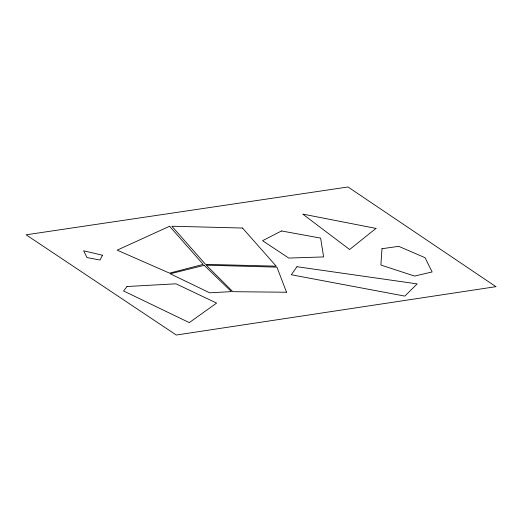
<?xml version="1.0" encoding="UTF-8"?>
<svg xmlns="http://www.w3.org/2000/svg" width="522" height="522" viewBox="0 0 522 522"><rect width="100%" height="100%" fill="white"/><g stroke="black" fill="none" stroke-linecap="round" stroke-linejoin="round"><path stroke-width="0.78" d="M381.987 248.726L380.877 265.046L414.559 276.066L432.131 271.955L425.038 257.679L398.717 246.332L381.987 248.726M102.442 255.219L100.054 260.021L87.017 257.574L83.637 250.788L102.442 255.219M296.985 266.716L291.289 274.761L404.831 296.111L417.182 283.89L296.985 266.716M127.009 286.519L123.564 290.963L189.277 322.616L216.597 303.099L175.986 283.805L127.009 286.519M375.977 228.408L349.616 249.523L302.734 214.085L375.977 228.408M281.528 230.959L262.579 240.681L288.79 258.07L323.62 256.928L320.632 238.104L281.528 230.959M169.572 226.261L117.163 250.155L169.539 273.137L203.234 264.393L169.572 226.261M204.213 265.333L170.224 273.796L209.674 292.809L231.429 291.622L204.213 265.333M495.9 286.669L176.292 335.026L26.1 234.802L348.011 186.974L495.9 286.669M286.532 292.235L232.838 291.681L206.294 265.196L276.934 267.133L286.532 292.235M242.521 228.042L171.875 226.222L205.544 264.347L276.184 266.168L242.521 228.042"/></g></svg>
